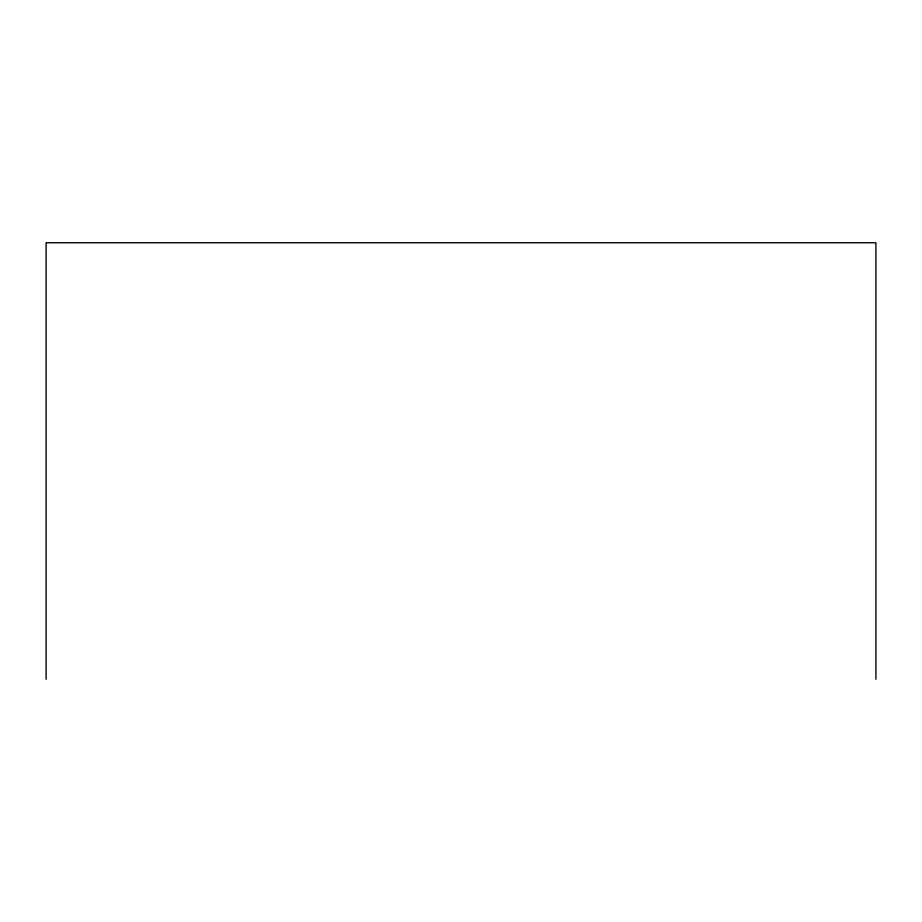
<?xml version="1.0" encoding="UTF-8"?>
<svg xmlns="http://www.w3.org/2000/svg" width="922" height="922" viewBox="0 0 922 922"><rect width="100%" height="100%" fill="white"/><g stroke="black" fill="none" stroke-linecap="round" stroke-linejoin="round"><path stroke-width="1.38" d="M875.9 679.249L875.9 242.751L46.1 242.751L46.1 679.249"/></g></svg>
